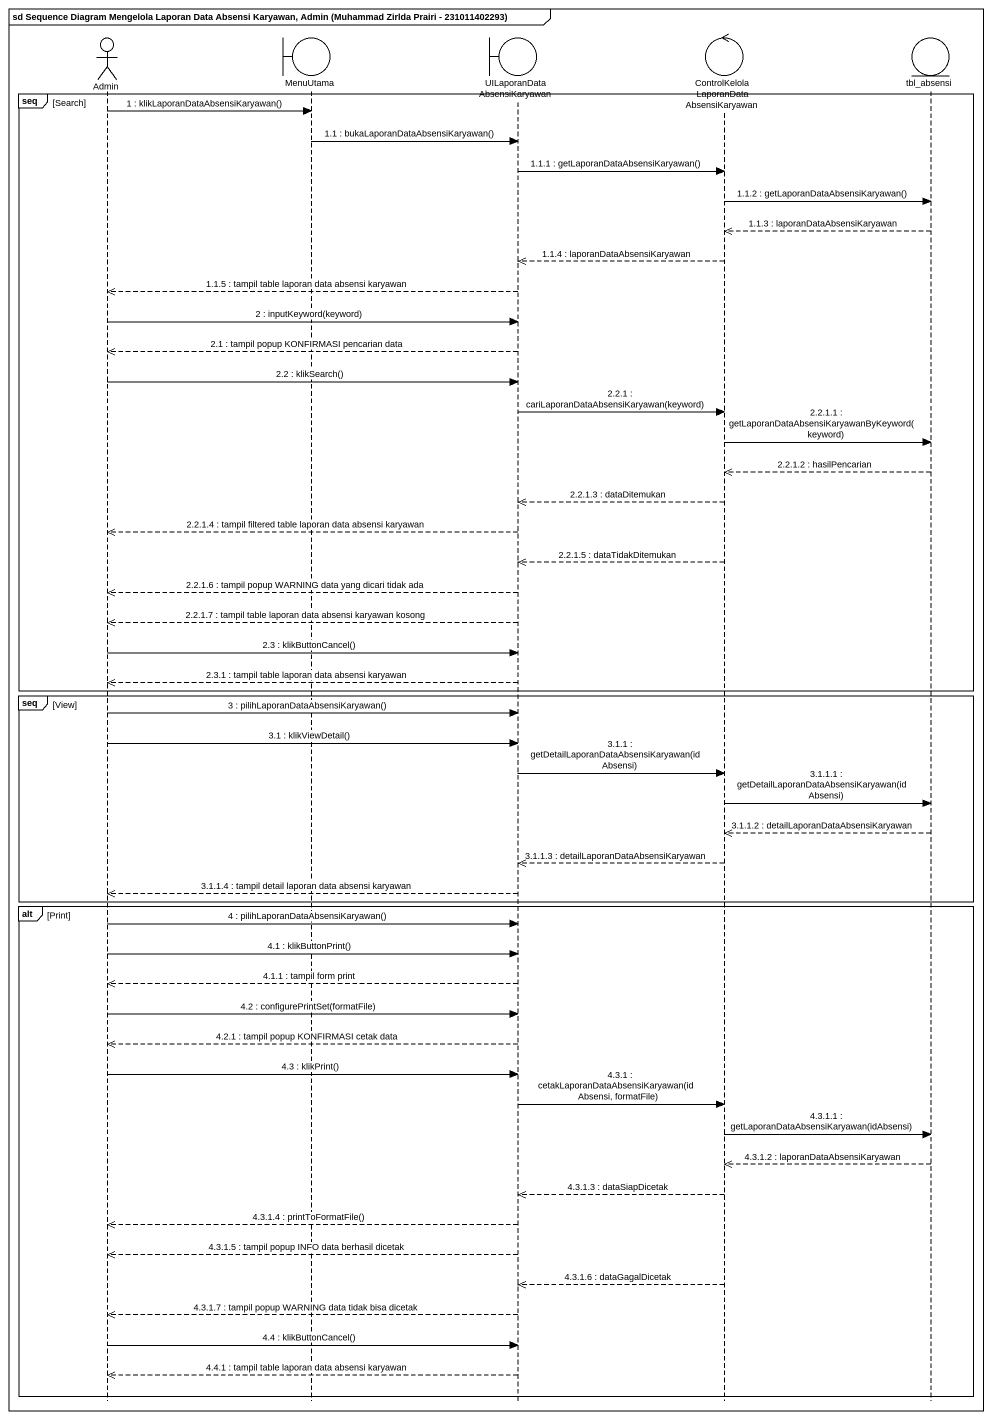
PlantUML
@startuml
mainframe sd Sequence Diagram Mengelola Laporan Data Absensi Karyawan, Admin (Muhammad Zirlda Prairi - 231011402293)
hide footbox
actor Admin
boundary MenuUtama
boundary UILaporanDataAbsensiKaryawan
control "ControlKelolaLaporanDataAbsensiKaryawan" as ControlKelolaLaporanDataAbse
entity tbl_absensi

group seq [Search]
  Admin -> MenuUtama : 1 : klikLaporanDataAbsensiKaryawan()
  MenuUtama -> UILaporanDataAbsensiKaryawan : 1.1 : bukaLaporanDataAbsensiKaryawan()
  UILaporanDataAbsensiKaryawan -> ControlKelolaLaporanDataAbse : 1.1.1 : getLaporanDataAbsensiKaryawan()
  ControlKelolaLaporanDataAbse -> tbl_absensi : 1.1.2 : getLaporanDataAbsensiKaryawan()
  tbl_absensi -->> ControlKelolaLaporanDataAbse : 1.1.3 : laporanDataAbsensiKaryawan
  ControlKelolaLaporanDataAbse -->> UILaporanDataAbsensiKaryawan : 1.1.4 : laporanDataAbsensiKaryawan
  UILaporanDataAbsensiKaryawan -->> Admin : 1.1.5 : tampil table laporan data absensi karyawan
  Admin -> UILaporanDataAbsensiKaryawan : 2 : inputKeyword(keyword)
  UILaporanDataAbsensiKaryawan -->> Admin : 2.1 : tampil popup KONFIRMASI pencarian data
  Admin -> UILaporanDataAbsensiKaryawan : 2.2 : klikSearch()
  UILaporanDataAbsensiKaryawan -> ControlKelolaLaporanDataAbse : 2.2.1 : cariLaporanDataAbsensiKaryawan(keyword)
  ControlKelolaLaporanDataAbse -> tbl_absensi : 2.2.1.1 : getLaporanDataAbsensiKaryawanByKeyword(keyword)
  tbl_absensi -->> ControlKelolaLaporanDataAbse : 2.2.1.2 : hasilPencarian
  ControlKelolaLaporanDataAbse -->> UILaporanDataAbsensiKaryawan : 2.2.1.3 : dataDitemukan
  UILaporanDataAbsensiKaryawan -->> Admin : 2.2.1.4 : tampil filtered table laporan data absensi karyawan
  ControlKelolaLaporanDataAbse -->> UILaporanDataAbsensiKaryawan : 2.2.1.5 : dataTidakDitemukan
  UILaporanDataAbsensiKaryawan -->> Admin : 2.2.1.6 : tampil popup WARNING data yang dicari tidak ada
  UILaporanDataAbsensiKaryawan -->> Admin : 2.2.1.7 : tampil table laporan data absensi karyawan kosong
  Admin -> UILaporanDataAbsensiKaryawan : 2.3 : klikButtonCancel()
  UILaporanDataAbsensiKaryawan -->> Admin : 2.3.1 : tampil table laporan data absensi karyawan
end
group seq [View]
  Admin -> UILaporanDataAbsensiKaryawan : 3 : pilihLaporanDataAbsensiKaryawan()
  Admin -> UILaporanDataAbsensiKaryawan : 3.1 : klikViewDetail()
  UILaporanDataAbsensiKaryawan -> ControlKelolaLaporanDataAbse : 3.1.1 : getDetailLaporanDataAbsensiKaryawan(idAbsensi)
  ControlKelolaLaporanDataAbse -> tbl_absensi : 3.1.1.1 : getDetailLaporanDataAbsensiKaryawan(idAbsensi)
  tbl_absensi -->> ControlKelolaLaporanDataAbse : 3.1.1.2 : detailLaporanDataAbsensiKaryawan
  ControlKelolaLaporanDataAbse -->> UILaporanDataAbsensiKaryawan : 3.1.1.3 : detailLaporanDataAbsensiKaryawan
  UILaporanDataAbsensiKaryawan -->> Admin : 3.1.1.4 : tampil detail laporan data absensi karyawan
end
alt Print
  Admin -> UILaporanDataAbsensiKaryawan : 4 : pilihLaporanDataAbsensiKaryawan()
  Admin -> UILaporanDataAbsensiKaryawan : 4.1 : klikButtonPrint()
  UILaporanDataAbsensiKaryawan -->> Admin : 4.1.1 : tampil form print
  Admin -> UILaporanDataAbsensiKaryawan : 4.2 : configurePrintSet(formatFile)
  UILaporanDataAbsensiKaryawan -->> Admin : 4.2.1 : tampil popup KONFIRMASI cetak data
  Admin -> UILaporanDataAbsensiKaryawan : 4.3 : klikPrint()
  UILaporanDataAbsensiKaryawan -> ControlKelolaLaporanDataAbse : 4.3.1 : cetakLaporanDataAbsensiKaryawan(idAbsensi, formatFile)
  ControlKelolaLaporanDataAbse -> tbl_absensi : 4.3.1.1 : getLaporanDataAbsensiKaryawan(idAbsensi)
  tbl_absensi -->> ControlKelolaLaporanDataAbse : 4.3.1.2 : laporanDataAbsensiKaryawan
  ControlKelolaLaporanDataAbse -->> UILaporanDataAbsensiKaryawan : 4.3.1.3 : dataSiapDicetak
  UILaporanDataAbsensiKaryawan -->> Admin : 4.3.1.4 : printToFormatFile()
  UILaporanDataAbsensiKaryawan -->> Admin : 4.3.1.5 : tampil popup INFO data berhasil dicetak
  ControlKelolaLaporanDataAbse -->> UILaporanDataAbsensiKaryawan : 4.3.1.6 : dataGagalDicetak
  UILaporanDataAbsensiKaryawan -->> Admin : 4.3.1.7 : tampil popup WARNING data tidak bisa dicetak
  Admin -> UILaporanDataAbsensiKaryawan : 4.4 : klikButtonCancel()
  UILaporanDataAbsensiKaryawan -->> Admin : 4.4.1 : tampil table laporan data absensi karyawan
end
@enduml
